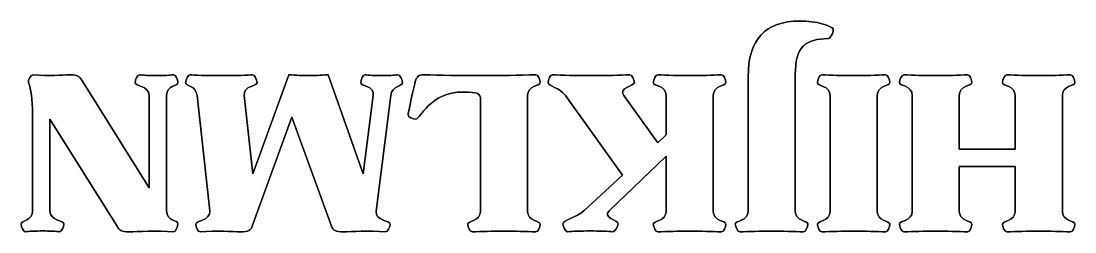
# Model space of a CAD drawing. Header units: millimetres. Extents: x -169 to 316, y -12 to 13.
# Drawn here: x 69.4 to 189, y -11.3 to 12.6 of the extents above; entities that cross this region are included whole.
import ezdxf

# ---------------------------------------------------------------- set-up
doc = ezdxf.new("R2010")
doc.units = ezdxf.units.MM
doc.layers.get('0').update_dxf_attribs({"linetype": 'CONTINUOUS'})

msp = doc.modelspace()

# ---------------------------------------------------------------- linework, layer by layer
for p, q in [((95.71, -4.71), (99.79, 6.51)), ((99.79, 6.51), (95.71, -4.71)), ((104.26, 6.51), (108.23, -4.73)), ((108.23, -4.73), (104.26, 6.51)), ((151.94, 6.25), (151.94, -8.94)), ((151.94, -8.94), (151.94, 6.25)), ((157.28, -8.94), (157.28, 6.49)), ((157.28, 6.49), (157.28, -8.94)), ((83.94, -6.29), (76.29, 5.9)), ((76.29, 5.9), (83.94, -6.29)), ((83.94, 4.16), (83.94, -6.29)), ((83.94, -6.29), (83.94, 4.16)), ((85.92, -8.91), (85.92, 4.16)), ((85.92, 4.16), (85.92, -8.91)), ((90.82, -8.91), (89.39, 4.16)), ((89.39, 4.16), (90.82, -8.91)), ((94.73, 4.16), (95.71, -4.71)), ((95.71, -4.71), (94.73, 4.16)), ((108.23, -4.73), (109.39, 4.16)), ((109.39, 4.16), (108.23, -4.73)), ((111.37, 4.16), (109.71, -8.94)), ((109.71, -8.94), (111.37, 4.16)), ((121.56, -8.97), (121.56, 3.71)), ((121.56, 3.71), (121.56, -8.97)), ((126.91, 4.18), (126.91, -8.97)), ((126.91, -8.97), (126.91, 4.18)), ((137.67, -4.86), (131.19, 4.16)), ((131.19, 4.16), (137.67, -4.86)), ((137.83, 4.16), (141.67, -1.19)), ((141.67, -1.19), (137.83, 4.16)), ((142.62, -0.31), (142.62, 4.16)), ((142.62, 4.16), (142.62, -0.31)), ((147.97, 4.16), (147.97, -8.97)), ((147.97, -8.97), (147.97, 4.16)), ((161.25, -8.97), (161.25, 4.16)), ((161.25, 4.16), (161.25, -8.97)), ((166.59, 4.16), (166.59, -8.97)), ((166.59, -8.97), (166.59, 4.16)), ((170.56, 4.16), (170.56, -8.97)), ((170.56, -8.97), (170.56, 4.16)), ((175.9, -1.9), (175.9, 4.16)), ((175.9, 4.16), (175.9, -1.9)), ((182.25, 4.16), (182.25, -1.9)), ((182.25, -1.9), (182.25, 4.16)), ((187.6, -8.97), (187.6, 4.16)), ((187.6, 4.16), (187.6, -8.97)), ((70.71, 2.07), (70.71, -8.91)), ((70.71, -8.91), (70.71, 2.07)), ((72.69, -8.91), (72.69, 1.49)), ((72.69, 1.49), (80.31, -10.66)), ((80.31, -10.66), (72.69, 1.49)), ((72.69, 1.49), (72.69, -8.91)), ((100.16, 1.7), (95.66, -10.66)), ((95.66, -10.66), (100.16, 1.7)), ((104.65, -10.66), (100.16, 1.7)), ((100.16, 1.7), (104.65, -10.66)), ((141.67, -1.19), (142.62, -0.31)), ((142.62, -0.31), (141.67, -1.19)), ((182.25, -1.9), (175.9, -1.9)), ((175.9, -1.9), (182.25, -1.9)), ((142.62, -2.72), (136.17, -8.89)), ((136.17, -8.89), (142.62, -2.72)), ((142.62, -8.97), (142.62, -2.72)), ((142.62, -2.72), (142.62, -8.97)), ((175.9, -8.97), (175.9, -3.89)), ((175.9, -3.89), (182.25, -3.89)), ((182.25, -3.89), (175.9, -3.89)), ((175.9, -3.89), (175.9, -8.97)), ((182.25, -3.89), (182.25, -8.97)), ((182.25, -8.97), (182.25, -3.89)), ((133.28, -8.91), (137.67, -4.86)), ((137.67, -4.86), (133.28, -8.91))]:
    msp.add_line(p, q)
for points in [[(99.79, 6.51), (95.71, -4.71)], [(108.23, -4.73), (104.26, 6.51)], [(151.94, 6.25), (151.94, -8.94)], [(157.28, -8.94), (157.28, 6.49)], [(83.94, -6.29), (76.29, 5.9)], [(83.94, 4.16), (83.94, -6.29)], [(85.92, -8.91), (85.92, 4.16)], [(89.39, 4.16), (90.82, -8.91)], [(95.71, -4.71), (94.73, 4.16)], [(109.39, 4.16), (108.23, -4.73)], [(109.71, -8.94), (111.37, 4.16)], [(121.56, 3.71), (121.56, -8.97)], [(126.91, -8.97), (126.91, 4.18)], [(131.19, 4.16), (137.67, -4.86)], [(141.67, -1.19), (137.83, 4.16)], [(142.62, 4.16), (142.62, -0.31)], [(147.97, -8.97), (147.97, 4.16)], [(161.25, 4.16), (161.25, -8.97)], [(166.59, -8.97), (166.59, 4.16)], [(170.56, 4.16), (170.56, -8.97)], [(175.9, -1.9), (175.9, 4.16)], [(182.25, 4.16), (182.25, -1.9)], [(187.6, -8.97), (187.6, 4.16)], [(70.71, 2.07), (70.71, -8.91)], [(72.69, -8.91), (72.69, 1.49)], [(72.69, 1.49), (80.31, -10.66)], [(95.66, -10.66), (100.16, 1.7)], [(100.16, 1.7), (104.65, -10.66)], [(142.62, -0.31), (141.67, -1.19)], [(182.25, -1.9), (175.9, -1.9)], [(136.17, -8.89), (142.62, -2.72)], [(142.62, -2.72), (142.62, -8.97)], [(175.9, -3.89), (182.25, -3.89)], [(175.9, -8.97), (175.9, -3.89)], [(182.25, -3.89), (182.25, -8.97)], [(137.67, -4.86), (133.28, -8.91)]]:
    msp.add_lwpolyline(points, close=True)
for points in [[(157.78, 12.6), (153.89, 12.6), (151.94, 10.56), (151.94, 6.25)], [(151.94, 6.25), (151.94, 10.56), (153.89, 12.6), (157.78, 12.6)], [(157.78, 12.6), (153.89, 12.6), (151.94, 10.56), (151.94, 6.25)], [(151.94, 6.25), (151.94, 10.56), (153.89, 12.6), (157.78, 12.6)], [(157.78, 12.6), (159.77, 12.6), (161.22, 12.1), (161.57, 11.75)], [(161.57, 11.75), (161.22, 12.1), (159.77, 12.6), (157.78, 12.6)], [(161.57, 11.75), (161.22, 12.1), (159.77, 12.6), (157.78, 12.6)], [(157.78, 12.6), (159.77, 12.6), (161.22, 12.1), (161.57, 11.75)], [(161.06, 10.61), (161.3, 10.61), (161.72, 11.59), (161.57, 11.75)], [(161.57, 11.75), (161.72, 11.59), (161.3, 10.61), (161.06, 10.61)], [(161.57, 11.75), (161.72, 11.59), (161.3, 10.61), (161.06, 10.61)], [(161.06, 10.61), (161.3, 10.61), (161.72, 11.59), (161.57, 11.75)], [(157.28, 6.49), (157.28, 9.69), (158.42, 10.61), (161.06, 10.61)], [(161.06, 10.61), (158.42, 10.61), (157.28, 9.69), (157.28, 6.49)], [(157.28, 6.49), (157.28, 9.69), (158.42, 10.61), (161.06, 10.61)], [(161.06, 10.61), (158.42, 10.61), (157.28, 9.69), (157.28, 6.49)], [(70.76, 6.51), (70.55, 6.54), (70.15, 5.93), (70.26, 5.64)], [(70.26, 5.64), (70.15, 5.93), (70.55, 6.54), (70.76, 6.51)], [(70.76, 6.51), (70.55, 6.54), (70.15, 5.93), (70.26, 5.64)], [(70.26, 5.64), (70.15, 5.93), (70.55, 6.54), (70.76, 6.51)], [(74.92, 6.51), (74.04, 6.51), (72.64, 6.35), (70.76, 6.51)], [(70.76, 6.51), (72.64, 6.35), (74.04, 6.51), (74.92, 6.51)], [(74.92, 6.51), (74.04, 6.51), (72.64, 6.35), (70.76, 6.51)], [(70.76, 6.51), (72.64, 6.35), (74.04, 6.51), (74.92, 6.51)], [(76.29, 5.9), (76.03, 6.3), (75.87, 6.51), (74.92, 6.51)], [(74.92, 6.51), (75.87, 6.51), (76.03, 6.3), (76.29, 5.9)], [(76.29, 5.9), (76.03, 6.3), (75.87, 6.51), (74.92, 6.51)], [(74.92, 6.51), (75.87, 6.51), (76.03, 6.3), (76.29, 5.9)], [(82.85, 6.51), (82.64, 6.54), (82.35, 5.93), (82.35, 5.61)], [(82.35, 5.61), (82.35, 5.93), (82.64, 6.54), (82.85, 6.51)], [(82.35, 5.61), (82.35, 5.93), (82.64, 6.54), (82.85, 6.51)], [(82.85, 6.51), (82.64, 6.54), (82.35, 5.93), (82.35, 5.61)], [(84.78, 6.43), (84.02, 6.43), (83.25, 6.46), (82.85, 6.51)], [(82.85, 6.51), (83.25, 6.46), (84.02, 6.43), (84.78, 6.43)], [(82.85, 6.51), (83.25, 6.46), (84.02, 6.43), (84.78, 6.43)], [(84.78, 6.43), (84.02, 6.43), (83.25, 6.46), (82.85, 6.51)], [(86.74, 6.51), (86.32, 6.46), (85.55, 6.43), (84.78, 6.43)], [(84.78, 6.43), (85.55, 6.43), (86.32, 6.46), (86.74, 6.51)], [(84.78, 6.43), (85.55, 6.43), (86.32, 6.46), (86.74, 6.51)], [(86.74, 6.51), (86.32, 6.46), (85.55, 6.43), (84.78, 6.43)], [(87.22, 5.64), (87.22, 5.96), (86.95, 6.54), (86.74, 6.51)], [(86.74, 6.51), (86.95, 6.54), (87.22, 5.96), (87.22, 5.64)], [(86.74, 6.51), (86.95, 6.54), (87.22, 5.96), (87.22, 5.64)], [(87.22, 5.64), (87.22, 5.96), (86.95, 6.54), (86.74, 6.51)], [(88.09, 5.61), (88.09, 5.93), (88.36, 6.54), (88.57, 6.51)], [(88.57, 6.51), (88.36, 6.54), (88.09, 5.93), (88.09, 5.61)], [(88.09, 5.61), (88.09, 5.93), (88.36, 6.54), (88.57, 6.51)], [(88.57, 6.51), (88.36, 6.54), (88.09, 5.93), (88.09, 5.61)], [(88.57, 6.51), (88.96, 6.46), (90.55, 6.43), (92.14, 6.43)], [(92.14, 6.43), (90.55, 6.43), (88.96, 6.46), (88.57, 6.51)], [(88.57, 6.51), (88.96, 6.46), (90.55, 6.43), (92.14, 6.43)], [(92.14, 6.43), (90.55, 6.43), (88.96, 6.46), (88.57, 6.51)], [(92.14, 6.43), (93.7, 6.43), (95.29, 6.46), (95.68, 6.51)], [(95.68, 6.51), (95.29, 6.46), (93.7, 6.43), (92.14, 6.43)], [(92.14, 6.43), (93.7, 6.43), (95.29, 6.46), (95.68, 6.51)], [(95.68, 6.51), (95.29, 6.46), (93.7, 6.43), (92.14, 6.43)], [(95.68, 6.51), (95.9, 6.54), (96.19, 5.93), (96.19, 5.61)], [(96.19, 5.61), (96.19, 5.93), (95.9, 6.54), (95.68, 6.51)], [(95.68, 6.51), (95.9, 6.54), (96.19, 5.93), (96.19, 5.61)], [(96.19, 5.61), (96.19, 5.93), (95.9, 6.54), (95.68, 6.51)], [(99.79, 6.51), (100.69, 6.46), (101.35, 6.43), (102.01, 6.43)], [(102.01, 6.43), (101.35, 6.43), (100.69, 6.46), (99.79, 6.51)], [(99.79, 6.51), (100.69, 6.46), (101.35, 6.43), (102.01, 6.43)], [(102.01, 6.43), (101.35, 6.43), (100.69, 6.46), (99.79, 6.51)], [(102.01, 6.43), (102.67, 6.43), (103.33, 6.46), (104.26, 6.51)], [(102.01, 6.43), (102.67, 6.43), (103.33, 6.46), (104.26, 6.51)], [(104.26, 6.51), (103.33, 6.46), (102.67, 6.43), (102.01, 6.43)], [(104.26, 6.51), (103.33, 6.46), (102.67, 6.43), (102.01, 6.43)], [(107.96, 5.61), (107.96, 5.93), (108.23, 6.54), (108.44, 6.51)], [(107.96, 5.61), (107.96, 5.93), (108.23, 6.54), (108.44, 6.51)], [(108.44, 6.51), (108.23, 6.54), (107.96, 5.93), (107.96, 5.61)], [(108.44, 6.51), (108.23, 6.54), (107.96, 5.93), (107.96, 5.61)], [(108.44, 6.51), (108.83, 6.46), (109.58, 6.43), (110.32, 6.43)], [(108.44, 6.51), (108.83, 6.46), (109.58, 6.43), (110.32, 6.43)], [(110.32, 6.43), (109.58, 6.43), (108.83, 6.46), (108.44, 6.51)], [(110.32, 6.43), (109.58, 6.43), (108.83, 6.46), (108.44, 6.51)], [(110.32, 6.43), (111.06, 6.43), (111.8, 6.46), (112.19, 6.51)], [(110.32, 6.43), (111.06, 6.43), (111.8, 6.46), (112.19, 6.51)], [(112.19, 6.51), (111.8, 6.46), (111.06, 6.43), (110.32, 6.43)], [(112.19, 6.51), (111.8, 6.46), (111.06, 6.43), (110.32, 6.43)], [(112.19, 6.51), (112.41, 6.54), (112.7, 5.93), (112.7, 5.61)], [(112.7, 5.61), (112.7, 5.93), (112.41, 6.54), (112.19, 6.51)], [(112.19, 6.51), (112.41, 6.54), (112.7, 5.93), (112.7, 5.61)], [(112.7, 5.61), (112.7, 5.93), (112.41, 6.54), (112.19, 6.51)], [(114.15, 5.75), (114.34, 6.35), (114.55, 6.54), (115.11, 6.51)], [(115.11, 6.51), (114.55, 6.54), (114.34, 6.35), (114.15, 5.75)], [(114.15, 5.75), (114.34, 6.35), (114.55, 6.54), (115.11, 6.51)], [(115.11, 6.51), (114.55, 6.54), (114.34, 6.35), (114.15, 5.75)], [(115.11, 6.51), (116.96, 6.46), (119.21, 6.43), (121.46, 6.43)], [(121.46, 6.43), (119.21, 6.43), (116.96, 6.46), (115.11, 6.51)], [(115.11, 6.51), (116.96, 6.46), (119.21, 6.43), (121.46, 6.43)], [(121.46, 6.43), (119.21, 6.43), (116.96, 6.46), (115.11, 6.51)], [(121.46, 6.43), (123.73, 6.43), (125.98, 6.46), (127.83, 6.51)], [(127.83, 6.51), (125.98, 6.46), (123.73, 6.43), (121.46, 6.43)], [(121.46, 6.43), (123.73, 6.43), (125.98, 6.46), (127.83, 6.51)], [(127.83, 6.51), (125.98, 6.46), (123.73, 6.43), (121.46, 6.43)], [(127.83, 6.51), (128.07, 6.51), (128.33, 5.96), (128.33, 5.64)], [(128.33, 5.64), (128.33, 5.96), (128.07, 6.51), (127.83, 6.51)], [(127.83, 6.51), (128.07, 6.51), (128.33, 5.96), (128.33, 5.64)], [(128.33, 5.64), (128.33, 5.96), (128.07, 6.51), (127.83, 6.51)], [(129.23, 5.64), (129.23, 5.96), (129.5, 6.51), (129.71, 6.51)], [(129.71, 6.51), (129.5, 6.51), (129.23, 5.96), (129.23, 5.64)], [(129.23, 5.64), (129.23, 5.96), (129.5, 6.51), (129.71, 6.51)], [(129.71, 6.51), (129.5, 6.51), (129.23, 5.96), (129.23, 5.64)], [(129.71, 6.51), (130.77, 6.46), (132.43, 6.43), (134.13, 6.43)], [(134.13, 6.43), (132.43, 6.43), (130.77, 6.46), (129.71, 6.51)], [(129.71, 6.51), (130.77, 6.46), (132.43, 6.43), (134.13, 6.43)], [(134.13, 6.43), (132.43, 6.43), (130.77, 6.46), (129.71, 6.51)], [(134.13, 6.43), (135.8, 6.43), (137.46, 6.46), (138.52, 6.51)], [(138.52, 6.51), (137.46, 6.46), (135.8, 6.43), (134.13, 6.43)], [(134.13, 6.43), (135.8, 6.43), (137.46, 6.46), (138.52, 6.51)], [(138.52, 6.51), (137.46, 6.46), (135.8, 6.43), (134.13, 6.43)], [(138.52, 6.51), (138.73, 6.51), (139.02, 5.96), (139.02, 5.64)], [(139.02, 5.64), (139.02, 5.96), (138.73, 6.51), (138.52, 6.51)], [(138.52, 6.51), (138.73, 6.51), (139.02, 5.96), (139.02, 5.64)], [(139.02, 5.64), (139.02, 5.96), (138.73, 6.51), (138.52, 6.51)], [(141.17, 5.64), (141.17, 5.96), (141.46, 6.51), (141.67, 6.51)], [(141.67, 6.51), (141.46, 6.51), (141.17, 5.96), (141.17, 5.64)], [(141.17, 5.64), (141.17, 5.96), (141.46, 6.51), (141.67, 6.51)], [(141.67, 6.51), (141.46, 6.51), (141.17, 5.96), (141.17, 5.64)], [(141.67, 6.51), (142.7, 6.46), (144, 6.43), (145.29, 6.43)], [(145.29, 6.43), (144, 6.43), (142.7, 6.46), (141.67, 6.51)], [(141.67, 6.51), (142.7, 6.46), (144, 6.43), (145.29, 6.43)], [(145.29, 6.43), (144, 6.43), (142.7, 6.46), (141.67, 6.51)], [(145.29, 6.43), (146.59, 6.43), (147.86, 6.46), (148.92, 6.51)], [(148.92, 6.51), (147.86, 6.46), (146.59, 6.43), (145.29, 6.43)], [(145.29, 6.43), (146.59, 6.43), (147.86, 6.46), (148.92, 6.51)], [(148.92, 6.51), (147.86, 6.46), (146.59, 6.43), (145.29, 6.43)], [(148.92, 6.51), (149.13, 6.51), (149.4, 5.96), (149.4, 5.64)], [(149.4, 5.64), (149.4, 5.96), (149.13, 6.51), (148.92, 6.51)], [(148.92, 6.51), (149.13, 6.51), (149.4, 5.96), (149.4, 5.64)], [(149.4, 5.64), (149.4, 5.96), (149.13, 6.51), (148.92, 6.51)], [(159.79, 5.61), (159.79, 5.96), (160.08, 6.51), (160.29, 6.51)], [(160.29, 6.51), (160.08, 6.51), (159.79, 5.96), (159.79, 5.61)], [(159.79, 5.61), (159.79, 5.96), (160.08, 6.51), (160.29, 6.51)], [(160.29, 6.51), (160.08, 6.51), (159.79, 5.96), (159.79, 5.61)], [(160.29, 6.51), (161.33, 6.46), (162.62, 6.43), (163.92, 6.43)], [(163.92, 6.43), (162.62, 6.43), (161.33, 6.46), (160.29, 6.51)], [(160.29, 6.51), (161.33, 6.46), (162.62, 6.43), (163.92, 6.43)], [(163.92, 6.43), (162.62, 6.43), (161.33, 6.46), (160.29, 6.51)], [(163.92, 6.43), (165.21, 6.43), (166.49, 6.46), (167.55, 6.51)], [(167.55, 6.51), (166.49, 6.46), (165.21, 6.43), (163.92, 6.43)], [(163.92, 6.43), (165.21, 6.43), (166.49, 6.46), (167.55, 6.51)], [(167.55, 6.51), (166.49, 6.46), (165.21, 6.43), (163.92, 6.43)], [(167.55, 6.51), (167.75, 6.51), (168.02, 5.96), (168.02, 5.64)], [(168.02, 5.64), (168.02, 5.96), (167.75, 6.51), (167.55, 6.51)], [(167.55, 6.51), (167.75, 6.51), (168.02, 5.96), (168.02, 5.64)], [(168.02, 5.64), (168.02, 5.96), (167.75, 6.51), (167.55, 6.51)], [(169.1, 5.64), (169.1, 5.96), (169.4, 6.51), (169.61, 6.51)], [(169.61, 6.51), (169.4, 6.51), (169.1, 5.96), (169.1, 5.64)], [(169.61, 6.51), (169.4, 6.51), (169.1, 5.96), (169.1, 5.64)], [(169.1, 5.64), (169.1, 5.96), (169.4, 6.51), (169.61, 6.51)], [(169.61, 6.51), (170.64, 6.46), (171.94, 6.43), (173.23, 6.43)], [(173.23, 6.43), (171.94, 6.43), (170.64, 6.46), (169.61, 6.51)], [(173.23, 6.43), (171.94, 6.43), (170.64, 6.46), (169.61, 6.51)], [(169.61, 6.51), (170.64, 6.46), (171.94, 6.43), (173.23, 6.43)], [(173.23, 6.43), (174.5, 6.43), (175.8, 6.46), (176.86, 6.51)], [(176.86, 6.51), (175.8, 6.46), (174.5, 6.43), (173.23, 6.43)], [(176.86, 6.51), (175.8, 6.46), (174.5, 6.43), (173.23, 6.43)], [(173.23, 6.43), (174.5, 6.43), (175.8, 6.46), (176.86, 6.51)], [(176.86, 6.51), (177.07, 6.51), (177.33, 5.96), (177.33, 5.64)], [(177.33, 5.64), (177.33, 5.96), (177.07, 6.51), (176.86, 6.51)], [(177.33, 5.64), (177.33, 5.96), (177.07, 6.51), (176.86, 6.51)], [(176.86, 6.51), (177.07, 6.51), (177.33, 5.96), (177.33, 5.64)], [(181.3, 6.51), (181.09, 6.51), (180.8, 5.96), (180.8, 5.64)], [(180.8, 5.64), (180.8, 5.96), (181.09, 6.51), (181.3, 6.51)], [(181.3, 6.51), (181.09, 6.51), (180.8, 5.96), (180.8, 5.64)], [(180.8, 5.64), (180.8, 5.96), (181.09, 6.51), (181.3, 6.51)], [(184.9, 6.43), (183.63, 6.43), (182.33, 6.46), (181.3, 6.51)], [(181.3, 6.51), (182.33, 6.46), (183.63, 6.43), (184.9, 6.43)], [(184.9, 6.43), (183.63, 6.43), (182.33, 6.46), (181.3, 6.51)], [(181.3, 6.51), (182.33, 6.46), (183.63, 6.43), (184.9, 6.43)], [(188.52, 6.51), (187.47, 6.46), (186.2, 6.43), (184.9, 6.43)], [(184.9, 6.43), (186.2, 6.43), (187.47, 6.46), (188.52, 6.51)], [(188.52, 6.51), (187.47, 6.46), (186.2, 6.43), (184.9, 6.43)], [(184.9, 6.43), (186.2, 6.43), (187.47, 6.46), (188.52, 6.51)], [(188.52, 6.51), (188.76, 6.51), (189.03, 5.96), (189.03, 5.64)], [(189.03, 5.64), (189.03, 5.96), (188.76, 6.51), (188.52, 6.51)], [(189.03, 5.64), (189.03, 5.96), (188.76, 6.51), (188.52, 6.51)], [(188.52, 6.51), (188.76, 6.51), (189.03, 5.96), (189.03, 5.64)], [(70.26, 5.64), (70.55, 4.85), (70.71, 3.76), (70.71, 2.07)], [(70.71, 2.07), (70.71, 3.76), (70.55, 4.85), (70.26, 5.64)], [(70.26, 5.64), (70.55, 4.85), (70.71, 3.76), (70.71, 2.07)], [(70.71, 2.07), (70.71, 3.76), (70.55, 4.85), (70.26, 5.64)], [(82.35, 5.61), (82.35, 5.22), (83.94, 5.3), (83.94, 4.16)], [(83.94, 4.16), (83.94, 5.3), (82.35, 5.22), (82.35, 5.61)], [(83.94, 4.16), (83.94, 5.3), (82.35, 5.22), (82.35, 5.61)], [(82.35, 5.61), (82.35, 5.22), (83.94, 5.3), (83.94, 4.16)], [(85.92, 4.16), (85.92, 5.3), (87.22, 5.22), (87.22, 5.64)], [(87.22, 5.64), (87.22, 5.22), (85.92, 5.3), (85.92, 4.16)], [(85.92, 4.16), (85.92, 5.3), (87.22, 5.22), (87.22, 5.64)], [(87.22, 5.64), (87.22, 5.22), (85.92, 5.3), (85.92, 4.16)], [(89.39, 4.16), (89.28, 5.3), (88.09, 5.22), (88.09, 5.61)], [(88.09, 5.61), (88.09, 5.22), (89.28, 5.3), (89.39, 4.16)], [(89.39, 4.16), (89.28, 5.3), (88.09, 5.22), (88.09, 5.61)], [(88.09, 5.61), (88.09, 5.22), (89.28, 5.3), (89.39, 4.16)], [(96.19, 5.61), (96.19, 5.22), (94.63, 5.3), (94.73, 4.16)], [(94.73, 4.16), (94.63, 5.3), (96.19, 5.22), (96.19, 5.61)], [(96.19, 5.61), (96.19, 5.22), (94.63, 5.3), (94.73, 4.16)], [(94.73, 4.16), (94.63, 5.3), (96.19, 5.22), (96.19, 5.61)], [(109.39, 4.16), (109.55, 5.3), (107.96, 5.22), (107.96, 5.61)], [(109.39, 4.16), (109.55, 5.3), (107.96, 5.22), (107.96, 5.61)], [(107.96, 5.61), (107.96, 5.22), (109.55, 5.3), (109.39, 4.16)], [(107.96, 5.61), (107.96, 5.22), (109.55, 5.3), (109.39, 4.16)], [(112.7, 5.61), (112.7, 5.22), (111.53, 5.3), (111.37, 4.16)], [(111.37, 4.16), (111.53, 5.3), (112.7, 5.22), (112.7, 5.61)], [(112.7, 5.61), (112.7, 5.22), (111.53, 5.3), (111.37, 4.16)], [(111.37, 4.16), (111.53, 5.3), (112.7, 5.22), (112.7, 5.61)], [(113.33, 1.96), (113.33, 2.17), (114.05, 5.35), (114.15, 5.75)], [(114.15, 5.75), (114.05, 5.35), (113.33, 2.17), (113.33, 1.96)], [(113.33, 1.96), (113.33, 2.17), (114.05, 5.35), (114.15, 5.75)], [(114.15, 5.75), (114.05, 5.35), (113.33, 2.17), (113.33, 1.96)], [(128.33, 5.64), (128.33, 5.22), (126.91, 5.3), (126.91, 4.18)], [(126.91, 4.18), (126.91, 5.3), (128.33, 5.22), (128.33, 5.64)], [(128.33, 5.64), (128.33, 5.22), (126.91, 5.3), (126.91, 4.18)], [(126.91, 4.18), (126.91, 5.3), (128.33, 5.22), (128.33, 5.64)], [(131.19, 4.16), (130.53, 5.08), (129.23, 5.22), (129.23, 5.64)], [(129.23, 5.64), (129.23, 5.22), (130.53, 5.08), (131.19, 4.16)], [(131.19, 4.16), (130.53, 5.08), (129.23, 5.22), (129.23, 5.64)], [(129.23, 5.64), (129.23, 5.22), (130.53, 5.08), (131.19, 4.16)], [(139.02, 5.64), (139.02, 5.22), (137.17, 5.08), (137.83, 4.16)], [(137.83, 4.16), (137.17, 5.08), (139.02, 5.22), (139.02, 5.64)], [(139.02, 5.64), (139.02, 5.22), (137.17, 5.08), (137.83, 4.16)], [(137.83, 4.16), (137.17, 5.08), (139.02, 5.22), (139.02, 5.64)], [(142.62, 4.16), (142.62, 5.3), (141.17, 5.22), (141.17, 5.64)], [(141.17, 5.64), (141.17, 5.22), (142.62, 5.3), (142.62, 4.16)], [(142.62, 4.16), (142.62, 5.3), (141.17, 5.22), (141.17, 5.64)], [(141.17, 5.64), (141.17, 5.22), (142.62, 5.3), (142.62, 4.16)], [(149.4, 5.64), (149.4, 5.22), (147.97, 5.3), (147.97, 4.16)], [(147.97, 4.16), (147.97, 5.3), (149.4, 5.22), (149.4, 5.64)], [(149.4, 5.64), (149.4, 5.22), (147.97, 5.3), (147.97, 4.16)], [(147.97, 4.16), (147.97, 5.3), (149.4, 5.22), (149.4, 5.64)], [(161.25, 4.16), (161.25, 5.3), (159.79, 5.22), (159.79, 5.61)], [(159.79, 5.61), (159.79, 5.22), (161.25, 5.3), (161.25, 4.16)], [(161.25, 4.16), (161.25, 5.3), (159.79, 5.22), (159.79, 5.61)], [(159.79, 5.61), (159.79, 5.22), (161.25, 5.3), (161.25, 4.16)], [(168.02, 5.64), (168.02, 5.22), (166.59, 5.3), (166.59, 4.16)], [(166.59, 4.16), (166.59, 5.3), (168.02, 5.22), (168.02, 5.64)], [(168.02, 5.64), (168.02, 5.22), (166.59, 5.3), (166.59, 4.16)], [(166.59, 4.16), (166.59, 5.3), (168.02, 5.22), (168.02, 5.64)], [(170.56, 4.16), (170.56, 5.3), (169.1, 5.22), (169.1, 5.64)], [(169.1, 5.64), (169.1, 5.22), (170.56, 5.3), (170.56, 4.16)], [(169.1, 5.64), (169.1, 5.22), (170.56, 5.3), (170.56, 4.16)], [(170.56, 4.16), (170.56, 5.3), (169.1, 5.22), (169.1, 5.64)], [(177.33, 5.64), (177.33, 5.22), (175.9, 5.3), (175.9, 4.16)], [(175.9, 4.16), (175.9, 5.3), (177.33, 5.22), (177.33, 5.64)], [(175.9, 4.16), (175.9, 5.3), (177.33, 5.22), (177.33, 5.64)], [(177.33, 5.64), (177.33, 5.22), (175.9, 5.3), (175.9, 4.16)], [(182.25, 4.16), (182.25, 5.3), (180.8, 5.22), (180.8, 5.64)], [(180.8, 5.64), (180.8, 5.22), (182.25, 5.3), (182.25, 4.16)], [(180.8, 5.64), (180.8, 5.22), (182.25, 5.3), (182.25, 4.16)], [(182.25, 4.16), (182.25, 5.3), (180.8, 5.22), (180.8, 5.64)], [(189.03, 5.64), (189.03, 5.22), (187.6, 5.3), (187.6, 4.16)], [(187.6, 4.16), (187.6, 5.3), (189.03, 5.22), (189.03, 5.64)], [(187.6, 4.16), (187.6, 5.3), (189.03, 5.22), (189.03, 5.64)], [(189.03, 5.64), (189.03, 5.22), (187.6, 5.3), (187.6, 4.16)], [(119.63, 4.56), (115.77, 4.56), (114.73, 1.49), (114.23, 1.49)], [(114.23, 1.49), (114.73, 1.49), (115.77, 4.56), (119.63, 4.56)], [(119.63, 4.56), (115.77, 4.56), (114.73, 1.49), (114.23, 1.49)], [(114.23, 1.49), (114.73, 1.49), (115.77, 4.56), (119.63, 4.56)], [(121.56, 3.71), (121.56, 4.4), (121.27, 4.56), (119.63, 4.56)], [(119.63, 4.56), (121.27, 4.56), (121.56, 4.4), (121.56, 3.71)], [(121.56, 3.71), (121.56, 4.4), (121.27, 4.56), (119.63, 4.56)], [(119.63, 4.56), (121.27, 4.56), (121.56, 4.4), (121.56, 3.71)], [(114.23, 1.49), (113.91, 1.49), (113.33, 1.75), (113.33, 1.96)], [(113.33, 1.96), (113.33, 1.75), (113.91, 1.49), (114.23, 1.49)], [(114.23, 1.49), (113.91, 1.49), (113.33, 1.75), (113.33, 1.96)], [(113.33, 1.96), (113.33, 1.75), (113.91, 1.49), (114.23, 1.49)], [(70.71, -8.91), (70.71, -10.05), (69.41, -9.97), (69.41, -10.39)], [(69.41, -10.39), (69.41, -9.97), (70.71, -10.05), (70.71, -8.91)], [(69.41, -10.39), (69.41, -9.97), (70.71, -10.05), (70.71, -8.91)], [(70.71, -8.91), (70.71, -10.05), (69.41, -9.97), (69.41, -10.39)], [(74.28, -10.39), (74.28, -9.97), (72.69, -10.05), (72.69, -8.91)], [(72.69, -8.91), (72.69, -10.05), (74.28, -9.97), (74.28, -10.39)], [(72.69, -8.91), (72.69, -10.05), (74.28, -9.97), (74.28, -10.39)], [(74.28, -10.39), (74.28, -9.97), (72.69, -10.05), (72.69, -8.91)], [(87.22, -10.37), (87.22, -9.97), (85.92, -10.05), (85.92, -8.91)], [(85.92, -8.91), (85.92, -10.05), (87.22, -9.97), (87.22, -10.37)], [(85.92, -8.91), (85.92, -10.05), (87.22, -9.97), (87.22, -10.37)], [(87.22, -10.37), (87.22, -9.97), (85.92, -10.05), (85.92, -8.91)], [(89.26, -10.42), (89.26, -10), (90.92, -10.02), (90.82, -8.91)], [(90.82, -8.91), (90.92, -10.02), (89.26, -10), (89.26, -10.42)], [(89.26, -10.42), (89.26, -10), (90.92, -10.02), (90.82, -8.91)], [(90.82, -8.91), (90.92, -10.02), (89.26, -10), (89.26, -10.42)], [(109.71, -8.94), (109.58, -10.05), (111.3, -10), (111.3, -10.42)], [(111.3, -10.42), (111.3, -10), (109.58, -10.05), (109.71, -8.94)], [(109.71, -8.94), (109.58, -10.05), (111.3, -10), (111.3, -10.42)], [(111.3, -10.42), (111.3, -10), (109.58, -10.05), (109.71, -8.94)], [(120.11, -10.42), (120.11, -10.02), (121.56, -10.1), (121.56, -8.97)], [(120.11, -10.42), (120.11, -10.02), (121.56, -10.1), (121.56, -8.97)], [(121.56, -8.97), (121.56, -10.1), (120.11, -10.02), (120.11, -10.42)], [(121.56, -8.97), (121.56, -10.1), (120.11, -10.02), (120.11, -10.42)], [(126.91, -8.97), (126.91, -10.1), (128.33, -10), (128.33, -10.42)], [(128.33, -10.42), (128.33, -10), (126.91, -10.1), (126.91, -8.97)], [(126.91, -8.97), (126.91, -10.1), (128.33, -10), (128.33, -10.42)], [(128.33, -10.42), (128.33, -10), (126.91, -10.1), (126.91, -8.97)], [(130.92, -10.39), (130.92, -9.97), (132.43, -9.65), (133.28, -8.91)], [(133.28, -8.91), (132.43, -9.65), (130.92, -9.97), (130.92, -10.39)], [(130.92, -10.39), (130.92, -9.97), (132.43, -9.65), (133.28, -8.91)], [(133.28, -8.91), (132.43, -9.65), (130.92, -9.97), (130.92, -10.39)], [(136.17, -8.89), (135.37, -9.68), (137.17, -9.97), (137.17, -10.39)], [(137.17, -10.39), (137.17, -9.97), (135.37, -9.68), (136.17, -8.89)], [(136.17, -8.89), (135.37, -9.68), (137.17, -9.97), (137.17, -10.39)], [(137.17, -10.39), (137.17, -9.97), (135.37, -9.68), (136.17, -8.89)], [(141.17, -10.42), (141.17, -10.02), (142.62, -10.1), (142.62, -8.97)], [(141.17, -10.42), (141.17, -10.02), (142.62, -10.1), (142.62, -8.97)], [(142.62, -8.97), (142.62, -10.1), (141.17, -10.02), (141.17, -10.42)], [(142.62, -8.97), (142.62, -10.1), (141.17, -10.02), (141.17, -10.42)], [(147.97, -8.97), (147.97, -10.08), (149.4, -10), (149.4, -10.42)], [(149.4, -10.42), (149.4, -10), (147.97, -10.08), (147.97, -8.97)], [(147.97, -8.97), (147.97, -10.08), (149.4, -10), (149.4, -10.42)], [(149.4, -10.42), (149.4, -10), (147.97, -10.08), (147.97, -8.97)], [(150.48, -10.39), (150.48, -10), (151.94, -10.08), (151.94, -8.94)], [(151.94, -8.94), (151.94, -10.08), (150.48, -10), (150.48, -10.39)], [(151.94, -8.94), (151.94, -10.08), (150.48, -10), (150.48, -10.39)], [(150.48, -10.39), (150.48, -10), (151.94, -10.08), (151.94, -8.94)], [(158.71, -10.39), (158.71, -10), (157.28, -10.08), (157.28, -8.94)], [(157.28, -8.94), (157.28, -10.08), (158.71, -10), (158.71, -10.39)], [(158.71, -10.39), (158.71, -10), (157.28, -10.08), (157.28, -8.94)], [(157.28, -8.94), (157.28, -10.08), (158.71, -10), (158.71, -10.39)], [(159.79, -10.42), (159.79, -10.02), (161.25, -10.08), (161.25, -8.97)], [(159.79, -10.42), (159.79, -10.02), (161.25, -10.08), (161.25, -8.97)], [(161.25, -8.97), (161.25, -10.08), (159.79, -10.02), (159.79, -10.42)], [(161.25, -8.97), (161.25, -10.08), (159.79, -10.02), (159.79, -10.42)], [(166.59, -8.97), (166.59, -10.08), (168.02, -10.02), (168.02, -10.42)], [(168.02, -10.42), (168.02, -10.02), (166.59, -10.08), (166.59, -8.97)], [(166.59, -8.97), (166.59, -10.08), (168.02, -10.02), (168.02, -10.42)], [(168.02, -10.42), (168.02, -10.02), (166.59, -10.08), (166.59, -8.97)], [(169.1, -10.42), (169.1, -10), (170.56, -10.08), (170.56, -8.97)], [(170.56, -8.97), (170.56, -10.08), (169.1, -10), (169.1, -10.42)], [(170.56, -8.97), (170.56, -10.08), (169.1, -10), (169.1, -10.42)], [(169.1, -10.42), (169.1, -10), (170.56, -10.08), (170.56, -8.97)], [(175.9, -8.97), (175.9, -10.08), (177.33, -10), (177.33, -10.42)], [(177.33, -10.42), (177.33, -10), (175.9, -10.08), (175.9, -8.97)], [(177.33, -10.42), (177.33, -10), (175.9, -10.08), (175.9, -8.97)], [(175.9, -8.97), (175.9, -10.08), (177.33, -10), (177.33, -10.42)], [(180.8, -10.42), (180.8, -10.02), (182.25, -10.1), (182.25, -8.97)], [(182.25, -8.97), (182.25, -10.1), (180.8, -10.02), (180.8, -10.42)], [(182.25, -8.97), (182.25, -10.1), (180.8, -10.02), (180.8, -10.42)], [(180.8, -10.42), (180.8, -10.02), (182.25, -10.1), (182.25, -8.97)], [(189.03, -10.42), (189.03, -10), (187.6, -10.08), (187.6, -8.97)], [(187.6, -8.97), (187.6, -10.08), (189.03, -10), (189.03, -10.42)], [(189.03, -10.42), (189.03, -10), (187.6, -10.08), (187.6, -8.97)], [(187.6, -8.97), (187.6, -10.08), (189.03, -10), (189.03, -10.42)], [(69.41, -10.39), (69.41, -10.71), (69.68, -11.29), (69.89, -11.27)], [(69.89, -11.27), (69.68, -11.29), (69.41, -10.71), (69.41, -10.39)], [(69.41, -10.39), (69.41, -10.71), (69.68, -11.29), (69.89, -11.27)], [(69.89, -11.27), (69.68, -11.29), (69.41, -10.71), (69.41, -10.39)], [(73.78, -11.27), (73.99, -11.29), (74.28, -10.71), (74.28, -10.39)], [(74.28, -10.39), (74.28, -10.71), (73.99, -11.29), (73.78, -11.27)], [(73.78, -11.27), (73.99, -11.29), (74.28, -10.71), (74.28, -10.39)], [(74.28, -10.39), (74.28, -10.71), (73.99, -11.29), (73.78, -11.27)], [(80.31, -10.66), (80.58, -11.08), (80.74, -11.29), (81.69, -11.29)], [(81.69, -11.29), (80.74, -11.29), (80.58, -11.08), (80.31, -10.66)], [(81.69, -11.29), (80.74, -11.29), (80.58, -11.08), (80.31, -10.66)], [(80.31, -10.66), (80.58, -11.08), (80.74, -11.29), (81.69, -11.29)], [(86.74, -11.29), (86.95, -11.32), (87.22, -10.68), (87.22, -10.37)], [(87.22, -10.37), (87.22, -10.68), (86.95, -11.32), (86.74, -11.29)], [(87.22, -10.37), (87.22, -10.68), (86.95, -11.32), (86.74, -11.29)], [(86.74, -11.29), (86.95, -11.32), (87.22, -10.68), (87.22, -10.37)], [(89.73, -11.29), (89.52, -11.32), (89.26, -10.74), (89.26, -10.42)], [(89.26, -10.42), (89.26, -10.74), (89.52, -11.32), (89.73, -11.29)], [(89.73, -11.29), (89.52, -11.32), (89.26, -10.74), (89.26, -10.42)], [(89.26, -10.42), (89.26, -10.74), (89.52, -11.32), (89.73, -11.29)], [(95.66, -10.66), (95.47, -11.13), (95.24, -11.29), (94.31, -11.29)], [(95.66, -10.66), (95.47, -11.13), (95.24, -11.29), (94.31, -11.29)], [(94.31, -11.29), (95.24, -11.29), (95.47, -11.13), (95.66, -10.66)], [(94.31, -11.29), (95.24, -11.29), (95.47, -11.13), (95.66, -10.66)], [(106, -11.29), (105.1, -11.29), (104.84, -11.13), (104.65, -10.66)], [(106, -11.29), (105.1, -11.29), (104.84, -11.13), (104.65, -10.66)], [(104.65, -10.66), (104.84, -11.13), (105.1, -11.29), (106, -11.29)], [(104.65, -10.66), (104.84, -11.13), (105.1, -11.29), (106, -11.29)], [(111.3, -10.42), (111.3, -10.74), (111, -11.32), (110.79, -11.29)], [(111.3, -10.42), (111.3, -10.74), (111, -11.32), (110.79, -11.29)], [(110.79, -11.29), (111, -11.32), (111.3, -10.74), (111.3, -10.42)], [(110.79, -11.29), (111, -11.32), (111.3, -10.74), (111.3, -10.42)], [(120.61, -11.29), (120.4, -11.32), (120.11, -10.74), (120.11, -10.42)], [(120.11, -10.42), (120.11, -10.74), (120.4, -11.32), (120.61, -11.29)], [(120.61, -11.29), (120.4, -11.32), (120.11, -10.74), (120.11, -10.42)], [(120.11, -10.42), (120.11, -10.74), (120.4, -11.32), (120.61, -11.29)], [(128.33, -10.42), (128.33, -10.74), (128.07, -11.32), (127.83, -11.29)], [(127.83, -11.29), (128.07, -11.32), (128.33, -10.74), (128.33, -10.42)], [(128.33, -10.42), (128.33, -10.74), (128.07, -11.32), (127.83, -11.29)], [(127.83, -11.29), (128.07, -11.32), (128.33, -10.74), (128.33, -10.42)], [(131.43, -11.27), (131.22, -11.29), (130.92, -10.71), (130.92, -10.39)], [(130.92, -10.39), (130.92, -10.71), (131.22, -11.29), (131.43, -11.27)], [(131.43, -11.27), (131.22, -11.29), (130.92, -10.71), (130.92, -10.39)], [(130.92, -10.39), (130.92, -10.71), (131.22, -11.29), (131.43, -11.27)], [(137.17, -10.39), (137.17, -10.71), (136.8, -11.29), (136.59, -11.27)], [(136.59, -11.27), (136.8, -11.29), (137.17, -10.71), (137.17, -10.39)], [(137.17, -10.39), (137.17, -10.71), (136.8, -11.29), (136.59, -11.27)], [(136.59, -11.27), (136.8, -11.29), (137.17, -10.71), (137.17, -10.39)], [(141.67, -11.29), (141.46, -11.32), (141.17, -10.74), (141.17, -10.42)], [(141.17, -10.42), (141.17, -10.74), (141.46, -11.32), (141.67, -11.29)], [(141.67, -11.29), (141.46, -11.32), (141.17, -10.74), (141.17, -10.42)], [(141.17, -10.42), (141.17, -10.74), (141.46, -11.32), (141.67, -11.29)], [(149.4, -10.42), (149.4, -10.74), (149.13, -11.32), (148.92, -11.29)], [(148.92, -11.29), (149.13, -11.32), (149.4, -10.74), (149.4, -10.42)], [(149.4, -10.42), (149.4, -10.74), (149.13, -11.32), (148.92, -11.29)], [(148.92, -11.29), (149.13, -11.32), (149.4, -10.74), (149.4, -10.42)], [(150.48, -10.39), (150.48, -10.71), (150.77, -11.29), (150.98, -11.29)], [(150.98, -11.29), (150.77, -11.29), (150.48, -10.71), (150.48, -10.39)], [(150.48, -10.39), (150.48, -10.71), (150.77, -11.29), (150.98, -11.29)], [(150.98, -11.29), (150.77, -11.29), (150.48, -10.71), (150.48, -10.39)], [(158.23, -11.29), (158.44, -11.29), (158.71, -10.71), (158.71, -10.39)], [(158.71, -10.39), (158.71, -10.71), (158.44, -11.29), (158.23, -11.29)], [(158.23, -11.29), (158.44, -11.29), (158.71, -10.71), (158.71, -10.39)], [(158.71, -10.39), (158.71, -10.71), (158.44, -11.29), (158.23, -11.29)], [(160.29, -11.29), (160.08, -11.32), (159.79, -10.74), (159.79, -10.42)], [(159.79, -10.42), (159.79, -10.74), (160.08, -11.32), (160.29, -11.29)], [(160.29, -11.29), (160.08, -11.32), (159.79, -10.74), (159.79, -10.42)], [(159.79, -10.42), (159.79, -10.74), (160.08, -11.32), (160.29, -11.29)], [(168.02, -10.42), (168.02, -10.74), (167.75, -11.32), (167.55, -11.29)], [(167.55, -11.29), (167.75, -11.32), (168.02, -10.74), (168.02, -10.42)], [(168.02, -10.42), (168.02, -10.74), (167.75, -11.32), (167.55, -11.29)], [(167.55, -11.29), (167.75, -11.32), (168.02, -10.74), (168.02, -10.42)], [(169.1, -10.42), (169.1, -10.74), (169.4, -11.32), (169.61, -11.29)], [(169.61, -11.29), (169.4, -11.32), (169.1, -10.74), (169.1, -10.42)], [(169.1, -10.42), (169.1, -10.74), (169.4, -11.32), (169.61, -11.29)], [(169.61, -11.29), (169.4, -11.32), (169.1, -10.74), (169.1, -10.42)], [(177.33, -10.42), (177.33, -10.74), (177.07, -11.32), (176.86, -11.29)], [(176.86, -11.29), (177.07, -11.32), (177.33, -10.74), (177.33, -10.42)], [(176.86, -11.29), (177.07, -11.32), (177.33, -10.74), (177.33, -10.42)], [(177.33, -10.42), (177.33, -10.74), (177.07, -11.32), (176.86, -11.29)], [(181.3, -11.29), (181.09, -11.32), (180.8, -10.74), (180.8, -10.42)], [(180.8, -10.42), (180.8, -10.74), (181.09, -11.32), (181.3, -11.29)], [(180.8, -10.42), (180.8, -10.74), (181.09, -11.32), (181.3, -11.29)], [(181.3, -11.29), (181.09, -11.32), (180.8, -10.74), (180.8, -10.42)], [(189.03, -10.42), (189.03, -10.74), (188.76, -11.32), (188.52, -11.29)], [(188.52, -11.29), (188.76, -11.32), (189.03, -10.74), (189.03, -10.42)], [(188.52, -11.29), (188.76, -11.32), (189.03, -10.74), (189.03, -10.42)], [(189.03, -10.42), (189.03, -10.74), (188.76, -11.32), (188.52, -11.29)], [(69.89, -11.27), (70.28, -11.21), (71.08, -11.19), (71.85, -11.19)], [(71.85, -11.19), (71.08, -11.19), (70.28, -11.21), (69.89, -11.27)], [(69.89, -11.27), (70.28, -11.21), (71.08, -11.19), (71.85, -11.19)], [(71.85, -11.19), (71.08, -11.19), (70.28, -11.21), (69.89, -11.27)], [(71.85, -11.19), (72.61, -11.19), (73.38, -11.21), (73.78, -11.27)], [(73.78, -11.27), (73.38, -11.21), (72.61, -11.19), (71.85, -11.19)], [(71.85, -11.19), (72.61, -11.19), (73.38, -11.21), (73.78, -11.27)], [(73.78, -11.27), (73.38, -11.21), (72.61, -11.19), (71.85, -11.19)], [(81.69, -11.29), (82.56, -11.29), (84.84, -11.13), (86.74, -11.29)], [(86.74, -11.29), (84.84, -11.13), (82.56, -11.29), (81.69, -11.29)], [(86.74, -11.29), (84.84, -11.13), (82.56, -11.29), (81.69, -11.29)], [(81.69, -11.29), (82.56, -11.29), (84.84, -11.13), (86.74, -11.29)], [(94.31, -11.29), (93.41, -11.29), (91.64, -11.13), (89.73, -11.29)], [(94.31, -11.29), (93.41, -11.29), (91.64, -11.13), (89.73, -11.29)], [(89.73, -11.29), (91.64, -11.13), (93.41, -11.29), (94.31, -11.29)], [(89.73, -11.29), (91.64, -11.13), (93.41, -11.29), (94.31, -11.29)], [(110.79, -11.29), (108.91, -11.13), (106.9, -11.29), (106, -11.29)], [(110.79, -11.29), (108.91, -11.13), (106.9, -11.29), (106, -11.29)], [(106, -11.29), (106.9, -11.29), (108.91, -11.13), (110.79, -11.29)], [(106, -11.29), (106.9, -11.29), (108.91, -11.13), (110.79, -11.29)], [(124.21, -11.21), (122.94, -11.21), (121.64, -11.24), (120.61, -11.29)], [(120.61, -11.29), (121.64, -11.24), (122.94, -11.21), (124.21, -11.21)], [(124.21, -11.21), (122.94, -11.21), (121.64, -11.24), (120.61, -11.29)], [(120.61, -11.29), (121.64, -11.24), (122.94, -11.21), (124.21, -11.21)], [(127.83, -11.29), (126.77, -11.24), (125.5, -11.21), (124.21, -11.21)], [(124.21, -11.21), (125.5, -11.21), (126.77, -11.24), (127.83, -11.29)], [(127.83, -11.29), (126.77, -11.24), (125.5, -11.21), (124.21, -11.21)], [(124.21, -11.21), (125.5, -11.21), (126.77, -11.24), (127.83, -11.29)], [(134, -11.19), (132.99, -11.19), (131.96, -11.21), (131.43, -11.27)], [(131.43, -11.27), (131.96, -11.21), (132.99, -11.19), (134, -11.19)], [(134, -11.19), (132.99, -11.19), (131.96, -11.21), (131.43, -11.27)], [(131.43, -11.27), (131.96, -11.21), (132.99, -11.19), (134, -11.19)], [(136.59, -11.27), (136.06, -11.21), (135.03, -11.19), (134, -11.19)], [(134, -11.19), (135.03, -11.19), (136.06, -11.21), (136.59, -11.27)], [(136.59, -11.27), (136.06, -11.21), (135.03, -11.19), (134, -11.19)], [(134, -11.19), (135.03, -11.19), (136.06, -11.21), (136.59, -11.27)], [(145.29, -11.21), (144, -11.21), (142.7, -11.24), (141.67, -11.29)], [(141.67, -11.29), (142.7, -11.24), (144, -11.21), (145.29, -11.21)], [(145.29, -11.21), (144, -11.21), (142.7, -11.24), (141.67, -11.29)], [(141.67, -11.29), (142.7, -11.24), (144, -11.21), (145.29, -11.21)], [(148.92, -11.29), (147.86, -11.24), (146.59, -11.21), (145.29, -11.21)], [(145.29, -11.21), (146.59, -11.21), (147.86, -11.24), (148.92, -11.29)], [(148.92, -11.29), (147.86, -11.24), (146.59, -11.21), (145.29, -11.21)], [(145.29, -11.21), (146.59, -11.21), (147.86, -11.24), (148.92, -11.29)], [(150.98, -11.29), (152.01, -11.24), (153.31, -11.21), (154.61, -11.21)], [(154.61, -11.21), (153.31, -11.21), (152.01, -11.24), (150.98, -11.29)], [(150.98, -11.29), (152.01, -11.24), (153.31, -11.21), (154.61, -11.21)], [(154.61, -11.21), (153.31, -11.21), (152.01, -11.24), (150.98, -11.29)], [(154.61, -11.21), (155.88, -11.21), (157.17, -11.24), (158.23, -11.29)], [(158.23, -11.29), (157.17, -11.24), (155.88, -11.21), (154.61, -11.21)], [(158.23, -11.29), (157.17, -11.24), (155.88, -11.21), (154.61, -11.21)], [(154.61, -11.21), (155.88, -11.21), (157.17, -11.24), (158.23, -11.29)], [(163.92, -11.21), (162.62, -11.21), (161.33, -11.24), (160.29, -11.29)], [(160.29, -11.29), (161.33, -11.24), (162.62, -11.21), (163.92, -11.21)], [(163.92, -11.21), (162.62, -11.21), (161.33, -11.24), (160.29, -11.29)], [(160.29, -11.29), (161.33, -11.24), (162.62, -11.21), (163.92, -11.21)], [(167.55, -11.29), (166.49, -11.24), (165.21, -11.21), (163.92, -11.21)], [(163.92, -11.21), (165.21, -11.21), (166.49, -11.24), (167.55, -11.29)], [(167.55, -11.29), (166.49, -11.24), (165.21, -11.21), (163.92, -11.21)], [(163.92, -11.21), (165.21, -11.21), (166.49, -11.24), (167.55, -11.29)], [(169.61, -11.29), (170.64, -11.24), (171.94, -11.21), (173.23, -11.21)], [(173.23, -11.21), (171.94, -11.21), (170.64, -11.24), (169.61, -11.29)], [(169.61, -11.29), (170.64, -11.24), (171.94, -11.21), (173.23, -11.21)], [(173.23, -11.21), (171.94, -11.21), (170.64, -11.24), (169.61, -11.29)], [(176.86, -11.29), (175.8, -11.24), (174.5, -11.21), (173.23, -11.21)], [(173.23, -11.21), (174.5, -11.21), (175.8, -11.24), (176.86, -11.29)], [(173.23, -11.21), (174.5, -11.21), (175.8, -11.24), (176.86, -11.29)], [(176.86, -11.29), (175.8, -11.24), (174.5, -11.21), (173.23, -11.21)], [(184.9, -11.21), (183.63, -11.21), (182.33, -11.24), (181.3, -11.29)], [(181.3, -11.29), (182.33, -11.24), (183.63, -11.21), (184.9, -11.21)], [(181.3, -11.29), (182.33, -11.24), (183.63, -11.21), (184.9, -11.21)], [(184.9, -11.21), (183.63, -11.21), (182.33, -11.24), (181.3, -11.29)], [(188.52, -11.29), (187.47, -11.24), (186.2, -11.21), (184.9, -11.21)], [(184.9, -11.21), (186.2, -11.21), (187.47, -11.24), (188.52, -11.29)], [(184.9, -11.21), (186.2, -11.21), (187.47, -11.24), (188.52, -11.29)], [(188.52, -11.29), (187.47, -11.24), (186.2, -11.21), (184.9, -11.21)]]:
    msp.add_open_spline(points, degree=3)

doc.saveas('drawing.dxf')
